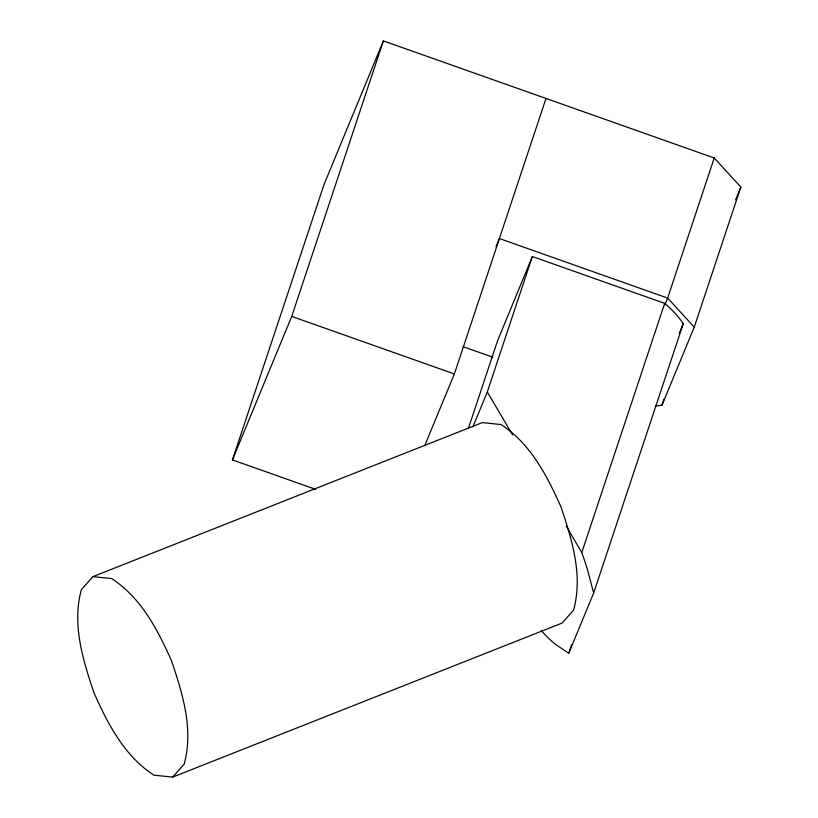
<?xml version="1.0" encoding="UTF-8"?>
<svg xmlns="http://www.w3.org/2000/svg" width="818" height="818" viewBox="0 0 818 818"><rect width="100%" height="100%" fill="white"/><g stroke="black" fill="none" stroke-linecap="round" stroke-linejoin="round"><path stroke-width="1.23" d="M315.554 489.317L232.435 459.9L324.081 184.398L383.376 40.9L714.237 157.986L740.852 187.066L694.247 327.149L661.997 405.207L655.821 405.994M232.435 459.9L291.729 316.402L383.376 40.9M424.716 445.708L454.358 373.959L546.005 98.457M468.622 427.753L497.579 340.697L532.354 256.525L664.676 303.355A107.874 55.88 18.4 0 1 683.265 323.662L593.643 593.081L568.766 653.285L555.33 644.247A154.888 60.215 68.4 0 1 547.007 636.701L541.107 630.606M472.845 426.965L487.313 391.945L532.354 256.525M593.643 593.081L587.682 570.391A153.487 59.673 68.4 0 0 581.782 552.539L664.676 303.355M714.237 157.986L667.641 298.079L664.727 305.114M568.766 653.285L571.577 644.829M661.997 405.207L664.011 399.164M496.015 246.75L499.399 238.539L667.641 298.079L694.247 327.149M679.359 333.11L683.265 323.662M735.556 199.878L740.852 187.066M92.894 576.649L81.411 589.563C71.769 624.267 82.904 659.901 93.998 692.846C107.894 724.073 124.438 756.077 153.978 775.198L172.67 777.1L562.068 623.081L573.541 610.167C583.183 575.453 572.048 539.829 560.964 506.884C547.058 475.657 530.514 443.642 500.974 424.522L482.283 422.62L92.894 576.649L111.575 578.551C141.115 597.672 157.659 629.676 171.565 660.903C182.649 693.848 193.784 729.482 184.142 764.186L172.67 777.1M462.968 346.638L492.886 357.221M291.729 316.402L454.358 373.959M487.313 391.945L512.549 434.849M566.26 526.138L581.782 552.539"/></g></svg>
